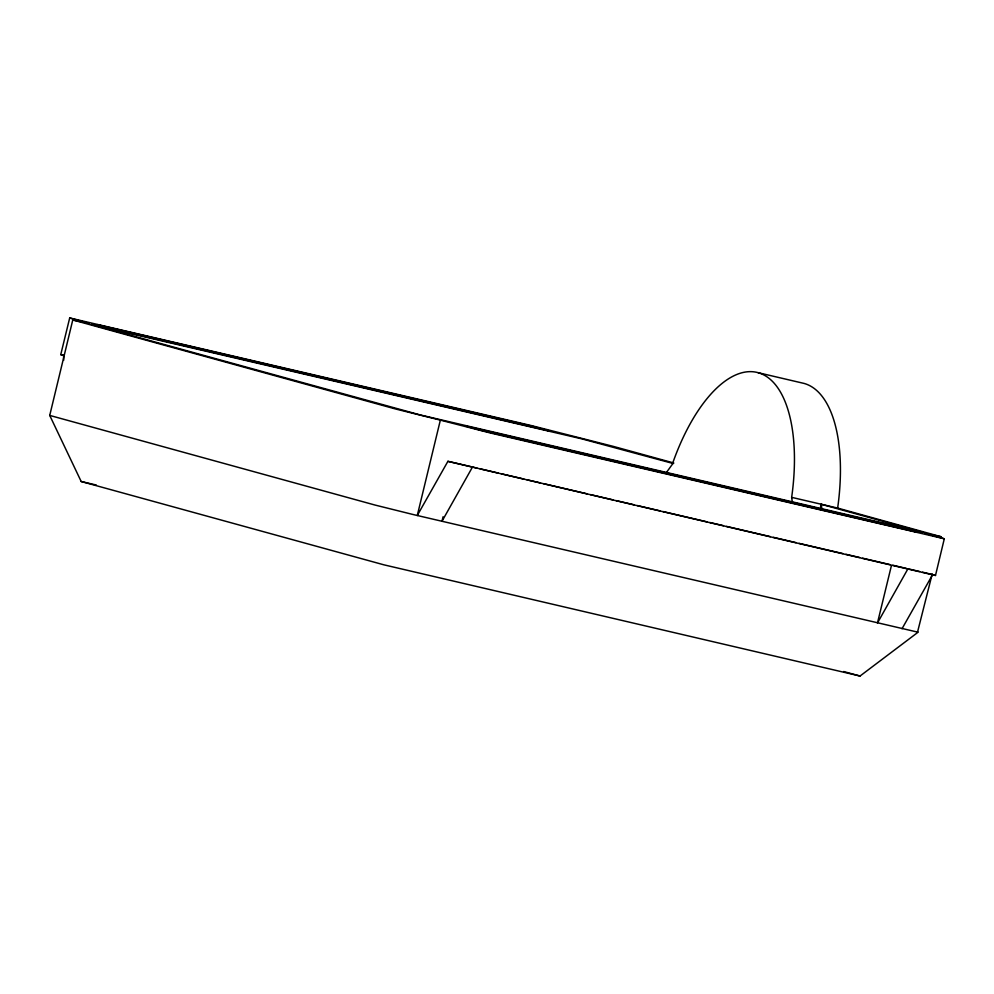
<?xml version="1.0" encoding="UTF-8"?>
<svg xmlns="http://www.w3.org/2000/svg" width="994" height="994" viewBox="0 0 994 994"><rect width="100%" height="100%" fill="white"/><g stroke="black" fill="none" stroke-linecap="round" stroke-linejoin="round"><path stroke-width="1.49" d="M72.773 319.956L395.587 408.994L440.354 420.127L417.281 515.501L412.659 514.407L374.924 505.027L49.725 415.417L72.773 319.956L88.888 323.385L69.692 317.968L530.734 425.432L613.049 446.318L673.77 462.98M932.198 574.035L917.537 632.085L417.281 515.501L447.909 461.328L935.491 575.476L944.3 538.773L925.103 533.343L941.219 536.772L837.644 508.083L791.659 497.348A140.912 63.305 -76.9 0 0 758.124 372.688L804.109 383.435A140.912 63.305 -76.9 0 1 837.644 508.083M820.51 507.188L821.218 504.244L922.904 532.324L420.375 414.983L91.088 324.404L581.912 438.888L673.485 463.589M63.74 360.176L63.579 355.541L60.746 354.634L69.692 317.968M443.088 516.756L441.982 521.278L472.473 467.068M891.369 565.822L877.466 622.989L907.957 568.779M902.03 628.73L932.658 574.557L935.491 575.476M665.881 473.256L672.23 464.471A140.912 63.305 -76.9 0 1 758.124 372.688M49.725 415.417L81.185 481.506L383.858 564.816L860.034 676.032L918.145 632.159L917.474 631.836M60.746 354.634L63.479 355.119M944.3 538.773L490.303 432.974L440.354 420.127M447.909 461.328L477.008 468.124M480.04 468.833L498.18 473.069M501.2 473.778L523.888 479.071M526.907 479.779L540.512 482.96M543.544 483.668L587.392 493.906M590.424 494.614L613.099 499.907M616.118 500.616L634.271 504.853M637.291 505.561L659.979 510.854M662.998 511.562L706.846 521.813M709.878 522.521L723.483 525.689M726.502 526.398L770.362 536.648M773.382 537.344L796.07 542.649M799.089 543.358L842.937 553.596M845.969 554.304L859.574 557.485M862.593 558.193L889.816 564.542M892.836 565.251L906.453 568.431M909.411 569.127L919.587 571.5M922.494 572.184L932.658 574.557M81.185 481.506L96.306 485.035M843.633 671.522L860.034 676.032M821.218 504.244L821.864 508.779M791.659 497.348L792.317 501.871M532.647 426.351L97.151 324.628L113.378 329.101L548.862 430.824L532.647 426.351M900.614 527.64L465.13 425.917L481.344 430.377L916.841 532.101L900.614 527.64"/></g></svg>
